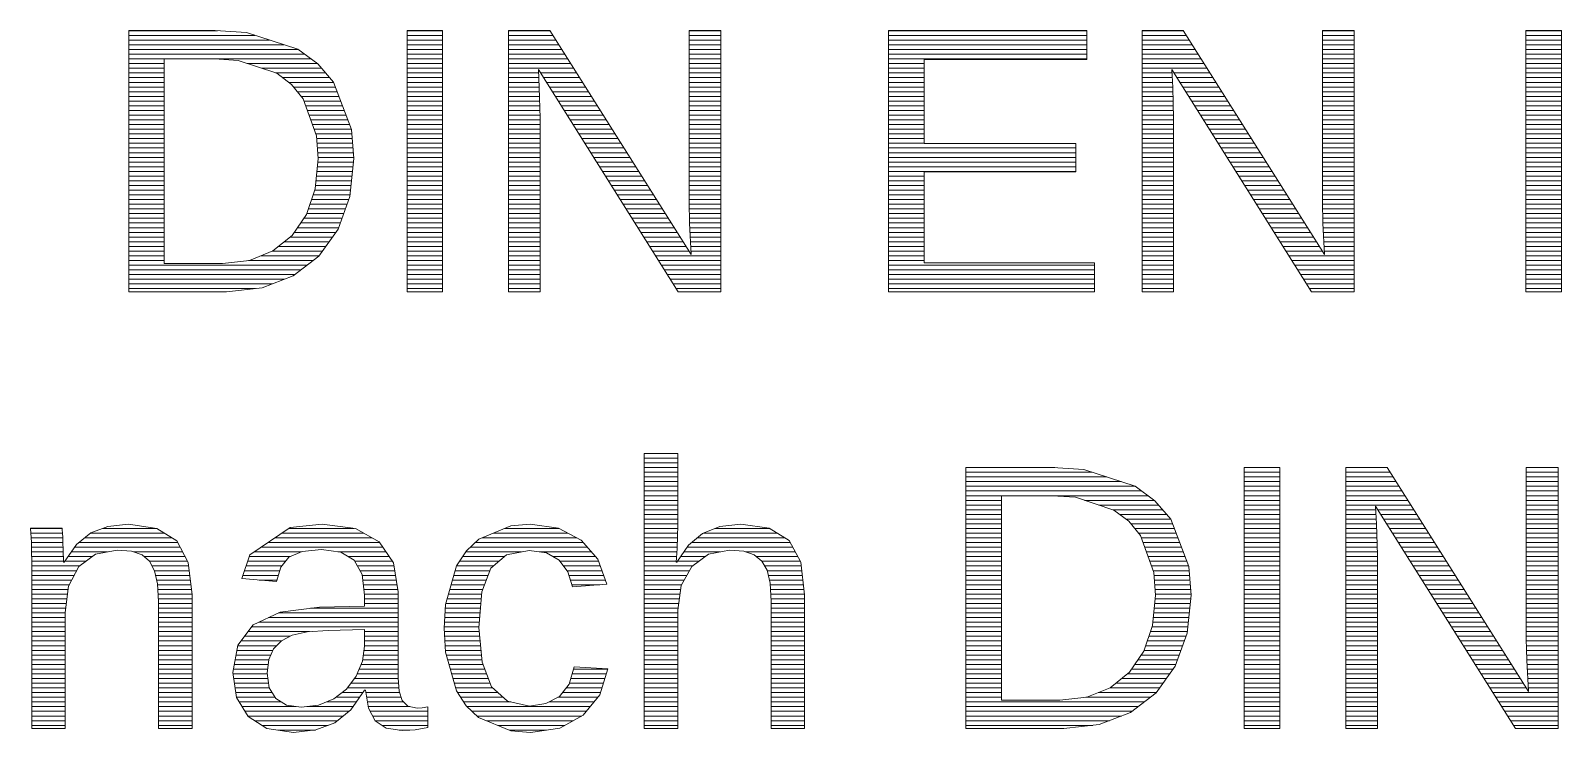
# Model space of a CAD drawing. Header units: millimetres. Extents: x 20 to 410, y 10 to 287.
# Drawn here: x 148.87 to 168.45, y 24.61 to 33.59 of the extents above; entities that cross this region are included whole.
import ezdxf

# ---------------------------------------------------------------- set-up
doc = ezdxf.new("R2010")
doc.units = ezdxf.units.MM
doc.layers.add('TEXT', color=7, linetype='Continuous', lineweight=13)

msp = doc.modelspace()

# ---------------------------------------------------------------- linework, layer by layer
at = {"layer": 'TEXT', "lineweight": 13}
for p, q in [((150.12, 33.592), (151.258, 33.592)), ((150.12, 33.532), (151.736, 33.532)), ((153.681, 33.592), (154.134, 33.592)), ((153.681, 33.532), (154.134, 33.532)), ((154.981, 33.592), (155.51, 33.592)), ((154.981, 33.532), (155.548, 33.532)), ((157.289, 33.592), (157.697, 33.592)), ((157.289, 33.532), (157.697, 33.532)), ((159.842, 33.592), (162.38, 33.592)), ((159.842, 33.532), (162.38, 33.532)), ((163.085, 33.592), (163.613, 33.592)), ((163.085, 33.532), (163.651, 33.532)), ((165.392, 33.592), (165.8, 33.592)), ((165.392, 33.532), (165.8, 33.532)), ((167.996, 33.592), (168.45, 33.592)), ((167.996, 33.532), (168.45, 33.532)), ((150.12, 33.472), (151.921, 33.472)), ((150.12, 33.412), (152.105, 33.412)), ((150.12, 33.352), (152.286, 33.352)), ((153.681, 33.472), (154.134, 33.472)), ((153.681, 33.412), (154.134, 33.412)), ((153.681, 33.352), (154.134, 33.352)), ((154.981, 33.472), (155.585, 33.472)), ((154.981, 33.412), (155.623, 33.412)), ((154.981, 33.352), (155.661, 33.352)), ((157.289, 33.472), (157.697, 33.472)), ((157.289, 33.412), (157.697, 33.412)), ((157.289, 33.352), (157.697, 33.352)), ((159.842, 33.472), (162.38, 33.472)), ((159.842, 33.412), (162.38, 33.412)), ((159.842, 33.352), (162.38, 33.352)), ((163.085, 33.472), (163.689, 33.472)), ((163.085, 33.412), (163.727, 33.412)), ((163.085, 33.352), (163.765, 33.352)), ((165.392, 33.472), (165.8, 33.472)), ((165.392, 33.412), (165.8, 33.412)), ((165.392, 33.352), (165.8, 33.352)), ((167.996, 33.472), (168.45, 33.472)), ((167.996, 33.412), (168.45, 33.412)), ((167.996, 33.352), (168.45, 33.352)), ((150.12, 33.292), (152.368, 33.292)), ((150.12, 33.232), (152.45, 33.232)), ((150.12, 33.172), (150.574, 33.172)), ((150.12, 33.112), (150.574, 33.112)), ((151.637, 33.172), (152.532, 33.172)), ((151.818, 33.112), (152.586, 33.112)), ((153.681, 33.292), (154.134, 33.292)), ((153.681, 33.232), (154.134, 33.232)), ((153.681, 33.172), (154.134, 33.172)), ((153.681, 33.112), (154.134, 33.112)), ((154.981, 33.292), (155.699, 33.292)), ((154.981, 33.232), (155.737, 33.232)), ((154.981, 33.172), (155.775, 33.172)), ((154.981, 33.112), (155.812, 33.112)), ((157.289, 33.292), (157.697, 33.292)), ((157.289, 33.232), (157.697, 33.232)), ((157.289, 33.172), (157.697, 33.172)), ((157.289, 33.112), (157.697, 33.112)), ((159.842, 33.292), (162.38, 33.292)), ((159.842, 33.232), (162.38, 33.232)), ((159.842, 33.172), (160.296, 33.172)), ((159.842, 33.112), (160.296, 33.112)), ((163.085, 33.292), (163.803, 33.292)), ((163.085, 33.232), (163.84, 33.232)), ((163.085, 33.172), (163.878, 33.172)), ((163.085, 33.112), (163.916, 33.112)), ((165.392, 33.292), (165.8, 33.292)), ((165.392, 33.232), (165.8, 33.232)), ((165.392, 33.172), (165.8, 33.172)), ((165.392, 33.112), (165.8, 33.112)), ((167.996, 33.292), (168.45, 33.292)), ((167.996, 33.232), (168.45, 33.232)), ((167.996, 33.172), (168.45, 33.172)), ((167.996, 33.112), (168.45, 33.112)), ((150.12, 33.052), (150.574, 33.052)), ((150.12, 32.992), (150.574, 32.992)), ((150.12, 32.932), (150.574, 32.932)), ((152, 33.052), (152.637, 33.052)), ((152.087, 32.992), (152.689, 32.992)), ((152.166, 32.932), (152.74, 32.932)), ((153.681, 33.052), (154.134, 33.052)), ((153.681, 32.992), (154.134, 32.992)), ((153.681, 32.932), (154.134, 32.932)), ((154.981, 33.052), (155.363, 33.052)), ((154.981, 32.992), (155.367, 32.992)), ((154.981, 32.932), (155.37, 32.932)), ((155.39, 33.052), (155.85, 33.052)), ((155.428, 32.992), (155.888, 32.992)), ((155.465, 32.932), (155.926, 32.932)), ((157.289, 33.052), (157.697, 33.052)), ((157.289, 32.992), (157.697, 32.992)), ((157.289, 32.932), (157.697, 32.932)), ((159.842, 33.052), (160.296, 33.052)), ((159.842, 32.992), (160.296, 32.992)), ((159.842, 32.932), (160.296, 32.932)), ((163.085, 33.052), (163.467, 33.052)), ((163.085, 32.992), (163.47, 32.992)), ((163.085, 32.932), (163.473, 32.932)), ((163.494, 33.052), (163.954, 33.052)), ((163.531, 32.992), (163.992, 32.992)), ((163.569, 32.932), (164.03, 32.932)), ((165.392, 33.052), (165.8, 33.052)), ((165.392, 32.992), (165.8, 32.992)), ((165.392, 32.932), (165.8, 32.932)), ((167.996, 33.052), (168.45, 33.052)), ((167.996, 32.992), (168.45, 32.992)), ((167.996, 32.932), (168.45, 32.932)), ((150.12, 32.872), (150.574, 32.872)), ((150.12, 32.812), (150.574, 32.812)), ((150.12, 32.752), (150.574, 32.752)), ((152.23, 32.872), (152.763, 32.872)), ((152.279, 32.812), (152.786, 32.812)), ((152.328, 32.752), (152.809, 32.752)), ((153.681, 32.872), (154.134, 32.872)), ((153.681, 32.812), (154.134, 32.812)), ((153.681, 32.752), (154.134, 32.752)), ((154.981, 32.872), (155.373, 32.872)), ((154.981, 32.812), (155.375, 32.812)), ((154.981, 32.752), (155.376, 32.752)), ((155.503, 32.872), (155.964, 32.872)), ((155.541, 32.812), (156.002, 32.812)), ((155.578, 32.752), (156.04, 32.752)), ((157.289, 32.872), (157.697, 32.872)), ((157.289, 32.812), (157.697, 32.812)), ((157.289, 32.752), (157.697, 32.752)), ((159.842, 32.872), (160.296, 32.872)), ((159.842, 32.812), (160.296, 32.812)), ((159.842, 32.752), (160.296, 32.752)), ((163.085, 32.872), (163.477, 32.872)), ((163.085, 32.812), (163.478, 32.812)), ((163.085, 32.752), (163.48, 32.752)), ((163.607, 32.872), (164.067, 32.872)), ((163.644, 32.812), (164.105, 32.812)), ((163.682, 32.752), (164.143, 32.752)), ((165.392, 32.872), (165.8, 32.872)), ((165.392, 32.812), (165.8, 32.812)), ((165.392, 32.752), (165.8, 32.752)), ((167.996, 32.872), (168.45, 32.872)), ((167.996, 32.812), (168.45, 32.812)), ((167.996, 32.752), (168.45, 32.752)), ((150.12, 32.692), (150.574, 32.692)), ((150.12, 32.632), (150.574, 32.632)), ((150.12, 32.572), (150.574, 32.572)), ((150.12, 32.512), (150.574, 32.512)), ((152.363, 32.692), (152.831, 32.692)), ((152.385, 32.632), (152.854, 32.632)), ((152.406, 32.572), (152.877, 32.572)), ((152.428, 32.512), (152.9, 32.512)), ((153.681, 32.692), (154.134, 32.692)), ((153.681, 32.632), (154.134, 32.632)), ((153.681, 32.572), (154.134, 32.572)), ((153.681, 32.512), (154.134, 32.512)), ((154.981, 32.692), (155.378, 32.692)), ((154.981, 32.632), (155.38, 32.632)), ((154.981, 32.572), (155.382, 32.572)), ((154.981, 32.512), (155.383, 32.512)), ((155.616, 32.692), (156.077, 32.692)), ((155.654, 32.632), (156.115, 32.632)), ((155.692, 32.572), (156.153, 32.572)), ((155.729, 32.512), (156.191, 32.512)), ((157.289, 32.692), (157.697, 32.692)), ((157.289, 32.632), (157.697, 32.632)), ((157.289, 32.572), (157.697, 32.572)), ((157.289, 32.512), (157.697, 32.512)), ((159.842, 32.692), (160.296, 32.692)), ((159.842, 32.632), (160.296, 32.632)), ((159.842, 32.572), (160.296, 32.572)), ((159.842, 32.512), (160.296, 32.512)), ((163.085, 32.692), (163.482, 32.692)), ((163.085, 32.632), (163.484, 32.632)), ((163.085, 32.572), (163.485, 32.572)), ((163.085, 32.512), (163.487, 32.512)), ((163.72, 32.692), (164.181, 32.692)), ((163.757, 32.632), (164.219, 32.632)), ((163.795, 32.572), (164.257, 32.572)), ((163.833, 32.512), (164.295, 32.512)), ((165.392, 32.692), (165.8, 32.692)), ((165.392, 32.632), (165.8, 32.632)), ((165.392, 32.572), (165.8, 32.572)), ((165.392, 32.512), (165.8, 32.512)), ((167.996, 32.692), (168.45, 32.692)), ((167.996, 32.632), (168.45, 32.632)), ((167.996, 32.572), (168.45, 32.572)), ((167.996, 32.512), (168.45, 32.512)), ((150.12, 32.452), (150.574, 32.452)), ((150.12, 32.392), (150.574, 32.392)), ((150.12, 32.332), (150.574, 32.332)), ((152.45, 32.452), (152.923, 32.452)), ((152.471, 32.392), (152.946, 32.392)), ((152.493, 32.332), (152.969, 32.332)), ((153.681, 32.452), (154.134, 32.452)), ((153.681, 32.392), (154.134, 32.392)), ((153.681, 32.332), (154.134, 32.332)), ((154.981, 32.452), (155.385, 32.452)), ((154.981, 32.392), (155.385, 32.392)), ((154.981, 32.332), (155.385, 32.332)), ((155.767, 32.452), (156.229, 32.452)), ((155.805, 32.392), (156.267, 32.392)), ((155.842, 32.332), (156.304, 32.332)), ((157.289, 32.452), (157.697, 32.452)), ((157.289, 32.392), (157.697, 32.392)), ((157.289, 32.332), (157.697, 32.332)), ((159.842, 32.452), (160.296, 32.452)), ((159.842, 32.392), (160.296, 32.392)), ((159.842, 32.332), (160.296, 32.332)), ((163.085, 32.452), (163.488, 32.452)), ((163.085, 32.392), (163.488, 32.392)), ((163.085, 32.332), (163.488, 32.332)), ((163.871, 32.452), (164.332, 32.452)), ((163.908, 32.392), (164.37, 32.392)), ((163.946, 32.332), (164.408, 32.332)), ((165.392, 32.452), (165.8, 32.452)), ((165.392, 32.392), (165.8, 32.392)), ((165.392, 32.332), (165.8, 32.332)), ((167.996, 32.452), (168.45, 32.452)), ((167.996, 32.392), (168.45, 32.392)), ((167.996, 32.332), (168.45, 32.332)), ((150.12, 32.272), (150.574, 32.272)), ((150.12, 32.212), (150.574, 32.212)), ((150.12, 32.152), (150.574, 32.152)), ((152.514, 32.272), (152.975, 32.272)), ((152.525, 32.212), (152.98, 32.212)), ((152.53, 32.152), (152.984, 32.152)), ((153.681, 32.272), (154.134, 32.272)), ((153.681, 32.212), (154.134, 32.212)), ((153.681, 32.152), (154.134, 32.152)), ((154.981, 32.272), (155.385, 32.272)), ((154.981, 32.212), (155.385, 32.212)), ((154.981, 32.152), (155.385, 32.152)), ((155.88, 32.272), (156.342, 32.272)), ((155.918, 32.212), (156.38, 32.212)), ((155.955, 32.152), (156.418, 32.152)), ((157.289, 32.272), (157.697, 32.272)), ((157.289, 32.212), (157.697, 32.212)), ((157.289, 32.152), (157.697, 32.152)), ((159.842, 32.272), (160.296, 32.272)), ((159.842, 32.212), (160.296, 32.212)), ((159.842, 32.152), (160.296, 32.152)), ((163.085, 32.272), (163.488, 32.272)), ((163.085, 32.212), (163.488, 32.212)), ((163.085, 32.152), (163.488, 32.152)), ((163.984, 32.272), (164.446, 32.272)), ((164.021, 32.212), (164.484, 32.212)), ((164.059, 32.152), (164.522, 32.152)), ((165.392, 32.272), (165.8, 32.272)), ((165.392, 32.212), (165.8, 32.212)), ((165.392, 32.152), (165.8, 32.152)), ((167.996, 32.272), (168.45, 32.272)), ((167.996, 32.212), (168.45, 32.212)), ((167.996, 32.152), (168.45, 32.152)), ((150.12, 32.092), (150.574, 32.092)), ((150.12, 32.032), (150.574, 32.032)), ((150.12, 31.972), (150.574, 31.972)), ((152.534, 32.092), (152.989, 32.092)), ((152.538, 32.032), (152.994, 32.032)), ((152.543, 31.972), (152.998, 31.972)), ((153.681, 32.092), (154.134, 32.092)), ((153.681, 32.032), (154.134, 32.032)), ((153.681, 31.972), (154.134, 31.972)), ((154.981, 32.092), (155.385, 32.092)), ((154.981, 32.032), (155.385, 32.032)), ((154.981, 31.972), (155.385, 31.972)), ((155.993, 32.092), (156.456, 32.092)), ((156.031, 32.032), (156.494, 32.032)), ((156.069, 31.972), (156.531, 31.972)), ((157.289, 32.092), (157.697, 32.092)), ((157.289, 32.032), (157.697, 32.032)), ((157.289, 31.972), (157.697, 31.972)), ((159.842, 32.092), (162.237, 32.092)), ((159.842, 32.032), (162.237, 32.032)), ((159.842, 31.972), (162.237, 31.972)), ((163.085, 32.092), (163.488, 32.092)), ((163.085, 32.032), (163.488, 32.032)), ((163.085, 31.972), (163.488, 31.972)), ((164.097, 32.092), (164.559, 32.092)), ((164.134, 32.032), (164.597, 32.032)), ((164.172, 31.972), (164.635, 31.972)), ((165.392, 32.092), (165.8, 32.092)), ((165.392, 32.032), (165.8, 32.032)), ((165.392, 31.972), (165.8, 31.972)), ((167.996, 32.092), (168.45, 32.092)), ((167.996, 32.032), (168.45, 32.032)), ((167.996, 31.972), (168.45, 31.972)), ((150.12, 31.912), (150.574, 31.912)), ((150.12, 31.852), (150.574, 31.852)), ((150.12, 31.792), (150.574, 31.792)), ((150.12, 31.732), (150.574, 31.732)), ((152.522, 31.732), (152.976, 31.732)), ((152.528, 31.792), (152.982, 31.792)), ((152.534, 31.852), (152.989, 31.852)), ((152.54, 31.912), (152.995, 31.912)), ((153.681, 31.912), (154.134, 31.912)), ((153.681, 31.852), (154.134, 31.852)), ((153.681, 31.792), (154.134, 31.792)), ((153.681, 31.732), (154.134, 31.732)), ((154.981, 31.912), (155.385, 31.912)), ((154.981, 31.852), (155.385, 31.852)), ((154.981, 31.792), (155.385, 31.792)), ((154.981, 31.732), (155.385, 31.732)), ((156.106, 31.912), (156.569, 31.912)), ((156.144, 31.852), (156.607, 31.852)), ((156.182, 31.792), (156.645, 31.792)), ((156.219, 31.732), (156.683, 31.732)), ((157.289, 31.912), (157.697, 31.912)), ((157.289, 31.852), (157.697, 31.852)), ((157.289, 31.792), (157.697, 31.792)), ((157.289, 31.732), (157.697, 31.732)), ((159.842, 31.912), (162.237, 31.912)), ((159.842, 31.852), (162.237, 31.852)), ((159.842, 31.792), (162.237, 31.792)), ((159.842, 31.732), (160.296, 31.732)), ((163.085, 31.912), (163.488, 31.912)), ((163.085, 31.852), (163.488, 31.852)), ((163.085, 31.792), (163.488, 31.792)), ((163.085, 31.732), (163.488, 31.732)), ((164.21, 31.912), (164.673, 31.912)), ((164.248, 31.852), (164.711, 31.852)), ((164.285, 31.792), (164.749, 31.792)), ((164.323, 31.732), (164.786, 31.732)), ((165.392, 31.912), (165.8, 31.912)), ((165.392, 31.852), (165.8, 31.852)), ((165.392, 31.792), (165.8, 31.792)), ((165.392, 31.732), (165.8, 31.732)), ((167.996, 31.912), (168.45, 31.912)), ((167.996, 31.852), (168.45, 31.852)), ((167.996, 31.792), (168.45, 31.792)), ((167.996, 31.732), (168.45, 31.732)), ((150.12, 31.672), (150.574, 31.672)), ((150.12, 31.612), (150.574, 31.612)), ((150.12, 31.552), (150.574, 31.552)), ((152.5, 31.552), (152.957, 31.552)), ((152.51, 31.612), (152.964, 31.612)), ((152.516, 31.672), (152.97, 31.672)), ((153.681, 31.672), (154.134, 31.672)), ((153.681, 31.612), (154.134, 31.612)), ((153.681, 31.552), (154.134, 31.552)), ((154.981, 31.672), (155.385, 31.672)), ((154.981, 31.612), (155.385, 31.612)), ((154.981, 31.552), (155.385, 31.552)), ((156.257, 31.672), (156.721, 31.672)), ((156.295, 31.612), (156.759, 31.612)), ((156.332, 31.552), (156.796, 31.552)), ((157.289, 31.672), (157.697, 31.672)), ((157.289, 31.612), (157.697, 31.612)), ((157.289, 31.552), (157.697, 31.552)), ((159.842, 31.672), (160.296, 31.672)), ((159.842, 31.612), (160.296, 31.612)), ((159.842, 31.552), (160.296, 31.552)), ((163.085, 31.672), (163.488, 31.672)), ((163.085, 31.612), (163.488, 31.612)), ((163.085, 31.552), (163.488, 31.552)), ((164.361, 31.672), (164.824, 31.672)), ((164.398, 31.612), (164.862, 31.612)), ((164.436, 31.552), (164.9, 31.552)), ((165.392, 31.672), (165.8, 31.672)), ((165.392, 31.612), (165.8, 31.612)), ((165.392, 31.552), (165.8, 31.552)), ((167.996, 31.672), (168.45, 31.672)), ((167.996, 31.612), (168.45, 31.612)), ((167.996, 31.552), (168.45, 31.552)), ((150.12, 31.492), (150.574, 31.492)), ((150.12, 31.432), (150.574, 31.432)), ((150.12, 31.372), (150.574, 31.372)), ((152.439, 31.372), (152.913, 31.372)), ((152.459, 31.432), (152.935, 31.432)), ((152.48, 31.492), (152.951, 31.492)), ((153.681, 31.492), (154.134, 31.492)), ((153.681, 31.432), (154.134, 31.432)), ((153.681, 31.372), (154.134, 31.372)), ((154.981, 31.492), (155.385, 31.492)), ((154.981, 31.432), (155.385, 31.432)), ((154.981, 31.372), (155.385, 31.372)), ((156.37, 31.492), (156.834, 31.492)), ((156.408, 31.432), (156.872, 31.432)), ((156.445, 31.372), (156.91, 31.372)), ((157.289, 31.492), (157.697, 31.492)), ((157.289, 31.432), (157.697, 31.432)), ((157.289, 31.372), (157.697, 31.372)), ((159.842, 31.492), (160.296, 31.492)), ((159.842, 31.432), (160.296, 31.432)), ((159.842, 31.372), (160.296, 31.372)), ((163.085, 31.492), (163.488, 31.492)), ((163.085, 31.432), (163.488, 31.432)), ((163.085, 31.372), (163.488, 31.372)), ((164.474, 31.492), (164.938, 31.492)), ((164.511, 31.432), (164.976, 31.432)), ((164.549, 31.372), (165.014, 31.372)), ((165.392, 31.492), (165.8, 31.492)), ((165.392, 31.432), (165.8, 31.432)), ((165.393, 31.372), (165.8, 31.372)), ((167.996, 31.492), (168.45, 31.492)), ((167.996, 31.432), (168.45, 31.432)), ((167.996, 31.372), (168.45, 31.372)), ((150.12, 31.312), (150.574, 31.312)), ((150.12, 31.252), (150.574, 31.252)), ((150.12, 31.192), (150.574, 31.192)), ((152.362, 31.192), (152.848, 31.192)), ((152.398, 31.252), (152.87, 31.252)), ((152.419, 31.312), (152.892, 31.312)), ((153.681, 31.312), (154.134, 31.312)), ((153.681, 31.252), (154.134, 31.252)), ((153.681, 31.192), (154.134, 31.192)), ((154.981, 31.312), (155.385, 31.312)), ((154.981, 31.252), (155.385, 31.252)), ((154.981, 31.192), (155.385, 31.192)), ((156.483, 31.312), (156.948, 31.312)), ((156.521, 31.252), (156.986, 31.252)), ((156.559, 31.192), (157.023, 31.192)), ((157.291, 31.312), (157.697, 31.312)), ((157.293, 31.252), (157.697, 31.252)), ((157.294, 31.192), (157.697, 31.192)), ((159.842, 31.312), (160.296, 31.312)), ((159.842, 31.252), (160.296, 31.252)), ((159.842, 31.192), (160.296, 31.192)), ((163.085, 31.312), (163.488, 31.312)), ((163.085, 31.252), (163.488, 31.252)), ((163.085, 31.192), (163.488, 31.192)), ((164.587, 31.312), (165.051, 31.312)), ((164.625, 31.252), (165.089, 31.252)), ((164.662, 31.192), (165.127, 31.192)), ((165.395, 31.312), (165.8, 31.312)), ((165.396, 31.252), (165.8, 31.252)), ((165.398, 31.192), (165.8, 31.192)), ((167.996, 31.312), (168.45, 31.312)), ((167.996, 31.252), (168.45, 31.252)), ((167.996, 31.192), (168.45, 31.192)), ((150.12, 31.132), (150.574, 31.132)), ((150.12, 31.072), (150.574, 31.072)), ((150.12, 31.012), (150.574, 31.012)), ((150.12, 30.952), (150.574, 30.952)), ((152.188, 30.952), (152.727, 30.952)), ((152.24, 31.012), (152.77, 31.012)), ((152.281, 31.072), (152.805, 31.072)), ((152.321, 31.132), (152.827, 31.132)), ((153.681, 31.132), (154.134, 31.132)), ((153.681, 31.072), (154.134, 31.072)), ((153.681, 31.012), (154.134, 31.012)), ((153.681, 30.952), (154.134, 30.952)), ((154.981, 31.132), (155.385, 31.132)), ((154.981, 31.072), (155.385, 31.072)), ((154.981, 31.012), (155.385, 31.012)), ((154.981, 30.952), (155.385, 30.952)), ((156.596, 31.132), (157.061, 31.132)), ((156.634, 31.072), (157.099, 31.072)), ((156.672, 31.012), (157.137, 31.012)), ((156.709, 30.952), (157.175, 30.952)), ((157.296, 31.132), (157.697, 31.132)), ((157.299, 31.072), (157.697, 31.072)), ((157.302, 31.012), (157.697, 31.012)), ((157.305, 30.952), (157.697, 30.952)), ((159.842, 31.132), (160.296, 31.132)), ((159.842, 31.072), (160.296, 31.072)), ((159.842, 31.012), (160.296, 31.012)), ((159.842, 30.952), (160.296, 30.952)), ((163.085, 31.132), (163.488, 31.132)), ((163.085, 31.072), (163.488, 31.072)), ((163.085, 31.012), (163.488, 31.012)), ((163.085, 30.952), (163.488, 30.952)), ((164.7, 31.132), (165.165, 31.132)), ((164.738, 31.072), (165.203, 31.072)), ((164.775, 31.012), (165.241, 31.012)), ((164.813, 30.952), (165.278, 30.952)), ((165.399, 31.132), (165.8, 31.132)), ((165.402, 31.072), (165.8, 31.072)), ((165.405, 31.012), (165.8, 31.012)), ((165.409, 30.952), (165.8, 30.952)), ((167.996, 31.132), (168.45, 31.132)), ((167.996, 31.072), (168.45, 31.072)), ((167.996, 31.012), (168.45, 31.012)), ((167.996, 30.952), (168.45, 30.952)), ((150.12, 30.892), (150.574, 30.892)), ((150.12, 30.832), (150.574, 30.832)), ((150.12, 30.772), (150.574, 30.772)), ((151.961, 30.772), (152.599, 30.772)), ((152.038, 30.832), (152.641, 30.832)), ((152.113, 30.892), (152.684, 30.892)), ((153.681, 30.892), (154.134, 30.892)), ((153.681, 30.832), (154.134, 30.832)), ((153.681, 30.772), (154.134, 30.772)), ((154.981, 30.892), (155.385, 30.892)), ((154.981, 30.832), (155.385, 30.832)), ((154.981, 30.772), (155.385, 30.772)), ((156.747, 30.892), (157.213, 30.892)), ((156.785, 30.832), (157.251, 30.832)), ((156.822, 30.772), (157.288, 30.772)), ((157.308, 30.892), (157.697, 30.892)), ((157.311, 30.832), (157.697, 30.832)), ((157.314, 30.772), (157.697, 30.772)), ((159.842, 30.892), (160.296, 30.892)), ((159.842, 30.832), (160.296, 30.832)), ((159.842, 30.772), (160.296, 30.772)), ((163.085, 30.892), (163.488, 30.892)), ((163.085, 30.832), (163.488, 30.832)), ((163.085, 30.772), (163.488, 30.772)), ((164.851, 30.892), (165.316, 30.892)), ((164.888, 30.832), (165.354, 30.832)), ((164.926, 30.772), (165.392, 30.772)), ((165.412, 30.892), (165.8, 30.892)), ((165.415, 30.832), (165.8, 30.832)), ((165.418, 30.772), (165.8, 30.772)), ((167.996, 30.892), (168.45, 30.892)), ((167.996, 30.832), (168.45, 30.832)), ((167.996, 30.772), (168.45, 30.772)), ((150.12, 30.712), (150.574, 30.712)), ((150.12, 30.652), (150.574, 30.652)), ((150.12, 30.592), (152.402, 30.592)), ((151.655, 30.652), (152.48, 30.652)), ((151.811, 30.712), (152.556, 30.712)), ((153.681, 30.712), (154.134, 30.712)), ((153.681, 30.652), (154.134, 30.652)), ((153.681, 30.592), (154.134, 30.592)), ((154.981, 30.712), (155.385, 30.712)), ((154.981, 30.652), (155.385, 30.652)), ((154.981, 30.592), (155.385, 30.592)), ((156.86, 30.712), (157.697, 30.712)), ((156.898, 30.652), (157.697, 30.652)), ((156.936, 30.592), (157.697, 30.592)), ((159.842, 30.712), (160.296, 30.712)), ((159.842, 30.652), (160.296, 30.652)), ((159.842, 30.592), (162.477, 30.592)), ((163.085, 30.712), (163.488, 30.712)), ((163.085, 30.652), (163.488, 30.652)), ((163.085, 30.592), (163.488, 30.592)), ((164.964, 30.712), (165.8, 30.712)), ((165.001, 30.652), (165.8, 30.652)), ((165.039, 30.592), (165.8, 30.592)), ((167.996, 30.712), (168.45, 30.712)), ((167.996, 30.652), (168.45, 30.652)), ((167.996, 30.592), (168.45, 30.592)), ((150.12, 30.532), (152.323, 30.532)), ((150.12, 30.472), (152.245, 30.472)), ((150.12, 30.412), (152.111, 30.412)), ((153.681, 30.532), (154.134, 30.532)), ((153.681, 30.472), (154.134, 30.472)), ((153.681, 30.412), (154.134, 30.412)), ((154.981, 30.532), (155.385, 30.532)), ((154.981, 30.472), (155.385, 30.472)), ((154.981, 30.412), (155.385, 30.412)), ((156.973, 30.532), (157.697, 30.532)), ((157.011, 30.472), (157.697, 30.472)), ((157.049, 30.412), (157.697, 30.412)), ((159.842, 30.532), (162.477, 30.532)), ((159.842, 30.472), (162.477, 30.472)), ((159.842, 30.412), (162.477, 30.412)), ((163.085, 30.532), (163.488, 30.532)), ((163.085, 30.472), (163.488, 30.472)), ((163.085, 30.412), (163.488, 30.412)), ((165.077, 30.532), (165.8, 30.532)), ((165.115, 30.472), (165.8, 30.472)), ((165.152, 30.412), (165.8, 30.412)), ((167.996, 30.532), (168.45, 30.532)), ((167.996, 30.472), (168.45, 30.472)), ((167.996, 30.412), (168.45, 30.412)), ((150.12, 30.352), (151.956, 30.352)), ((150.12, 30.292), (151.743, 30.292)), ((153.681, 30.352), (154.134, 30.352)), ((153.681, 30.292), (154.134, 30.292)), ((154.981, 30.352), (155.385, 30.352)), ((154.981, 30.292), (155.385, 30.292)), ((157.086, 30.352), (157.697, 30.352)), ((157.124, 30.292), (157.697, 30.292)), ((159.842, 30.352), (162.477, 30.352)), ((159.842, 30.292), (162.477, 30.292)), ((163.085, 30.352), (163.488, 30.352)), ((163.085, 30.292), (163.488, 30.292)), ((165.19, 30.352), (165.8, 30.352)), ((165.228, 30.292), (165.8, 30.292)), ((167.996, 30.352), (168.45, 30.352)), ((167.996, 30.292), (168.45, 30.292)), ((156.717, 28.182), (157.144, 28.182)), ((156.717, 28.122), (157.144, 28.122)), ((156.717, 28.062), (157.144, 28.062)), ((156.717, 28.002), (157.144, 28.002)), ((156.717, 27.942), (157.144, 27.942)), ((156.717, 27.882), (157.144, 27.882)), ((156.717, 27.822), (157.144, 27.822)), ((160.832, 28.002), (161.97, 28.002)), ((160.832, 27.942), (162.448, 27.942)), ((160.832, 27.882), (162.633, 27.882)), ((160.832, 27.822), (162.817, 27.822)), ((164.393, 28.002), (164.846, 28.002)), ((164.393, 27.942), (164.846, 27.942)), ((164.393, 27.882), (164.846, 27.882)), ((164.393, 27.822), (164.846, 27.822)), ((165.693, 28.002), (166.222, 28.002)), ((165.693, 27.942), (166.259, 27.942)), ((165.693, 27.882), (166.297, 27.882)), ((165.693, 27.822), (166.335, 27.822)), ((168.001, 28.002), (168.409, 28.002)), ((168.001, 27.942), (168.409, 27.942)), ((168.001, 27.882), (168.409, 27.882)), ((168.001, 27.822), (168.409, 27.822)), ((156.717, 27.762), (157.144, 27.762)), ((156.717, 27.702), (157.144, 27.702)), ((156.717, 27.642), (157.144, 27.642)), ((160.832, 27.762), (162.998, 27.762)), ((160.832, 27.702), (163.08, 27.702)), ((160.832, 27.642), (163.162, 27.642)), ((164.393, 27.762), (164.846, 27.762)), ((164.393, 27.702), (164.846, 27.702)), ((164.393, 27.642), (164.846, 27.642)), ((165.693, 27.762), (166.373, 27.762)), ((165.693, 27.702), (166.411, 27.702)), ((165.693, 27.642), (166.449, 27.642)), ((168.001, 27.762), (168.409, 27.762)), ((168.001, 27.702), (168.409, 27.702)), ((168.001, 27.642), (168.409, 27.642)), ((156.717, 27.582), (157.144, 27.582)), ((156.717, 27.522), (157.144, 27.522)), ((156.717, 27.462), (157.144, 27.462)), ((160.832, 27.582), (161.285, 27.582)), ((160.832, 27.522), (161.285, 27.522)), ((160.832, 27.462), (161.285, 27.462)), ((162.349, 27.582), (163.244, 27.582)), ((162.53, 27.522), (163.298, 27.522)), ((162.711, 27.462), (163.349, 27.462)), ((164.393, 27.582), (164.846, 27.582)), ((164.393, 27.522), (164.846, 27.522)), ((164.393, 27.462), (164.846, 27.462)), ((165.693, 27.582), (166.487, 27.582)), ((165.693, 27.522), (166.524, 27.522)), ((165.693, 27.462), (166.075, 27.462)), ((166.102, 27.462), (166.562, 27.462)), ((168.001, 27.582), (168.409, 27.582)), ((168.001, 27.522), (168.409, 27.522)), ((168.001, 27.462), (168.409, 27.462)), ((148.866, 27.222), (149.269, 27.222)), ((149.785, 27.222), (150.484, 27.222)), ((152.171, 27.222), (153.006, 27.222)), ((154.929, 27.222), (155.623, 27.222)), ((156.717, 27.402), (157.144, 27.402)), ((156.717, 27.342), (157.144, 27.342)), ((156.717, 27.282), (157.144, 27.282)), ((156.717, 27.222), (157.143, 27.222)), ((157.622, 27.222), (158.319, 27.222)), ((160.832, 27.402), (161.285, 27.402)), ((160.832, 27.342), (161.285, 27.342)), ((160.832, 27.282), (161.285, 27.282)), ((160.832, 27.222), (161.285, 27.222)), ((162.799, 27.402), (163.401, 27.402)), ((162.878, 27.342), (163.452, 27.342)), ((162.941, 27.282), (163.475, 27.282)), ((162.991, 27.222), (163.498, 27.222)), ((164.393, 27.402), (164.846, 27.402)), ((164.393, 27.342), (164.846, 27.342)), ((164.393, 27.282), (164.846, 27.282)), ((164.393, 27.222), (164.846, 27.222)), ((165.693, 27.402), (166.079, 27.402)), ((165.693, 27.342), (166.082, 27.342)), ((165.693, 27.282), (166.085, 27.282)), ((165.693, 27.222), (166.087, 27.222)), ((166.14, 27.402), (166.6, 27.402)), ((166.177, 27.342), (166.638, 27.342)), ((166.215, 27.282), (166.676, 27.282)), ((166.253, 27.222), (166.714, 27.222)), ((168.001, 27.402), (168.409, 27.402)), ((168.001, 27.342), (168.409, 27.342)), ((168.001, 27.282), (168.409, 27.282)), ((168.001, 27.222), (168.409, 27.222)), ((148.869, 27.162), (149.273, 27.162)), ((148.873, 27.102), (149.277, 27.102)), ((148.876, 27.042), (149.279, 27.042)), ((149.486, 27.042), (150.747, 27.042)), ((149.559, 27.102), (150.676, 27.102)), ((149.632, 27.162), (150.58, 27.162)), ((151.904, 27.042), (153.332, 27.042)), ((151.993, 27.102), (153.236, 27.102)), ((152.082, 27.162), (153.126, 27.162)), ((154.554, 27.042), (155.937, 27.042)), ((154.642, 27.102), (155.852, 27.102)), ((154.785, 27.162), (155.737, 27.162)), ((156.717, 27.162), (157.142, 27.162)), ((156.717, 27.102), (157.141, 27.102)), ((156.717, 27.042), (157.138, 27.042)), ((157.325, 27.042), (158.583, 27.042)), ((157.396, 27.102), (158.514, 27.102)), ((157.473, 27.162), (158.416, 27.162)), ((160.832, 27.162), (161.285, 27.162)), ((160.832, 27.102), (161.285, 27.102)), ((160.832, 27.042), (161.285, 27.042)), ((163.04, 27.162), (163.521, 27.162)), ((163.075, 27.102), (163.543, 27.102)), ((163.097, 27.042), (163.566, 27.042)), ((164.393, 27.162), (164.846, 27.162)), ((164.393, 27.102), (164.846, 27.102)), ((164.393, 27.042), (164.846, 27.042)), ((165.693, 27.162), (166.088, 27.162)), ((165.693, 27.102), (166.09, 27.102)), ((165.693, 27.042), (166.092, 27.042)), ((166.29, 27.162), (166.751, 27.162)), ((166.328, 27.102), (166.789, 27.102)), ((166.366, 27.042), (166.827, 27.042)), ((168.001, 27.162), (168.409, 27.162)), ((168.001, 27.102), (168.409, 27.102)), ((168.001, 27.042), (168.409, 27.042)), ((148.877, 26.982), (149.282, 26.982)), ((148.877, 26.922), (149.284, 26.922)), ((148.878, 26.862), (149.286, 26.862)), ((149.346, 26.862), (149.655, 26.862)), ((149.388, 26.922), (149.849, 26.922)), ((149.43, 26.982), (150.779, 26.982)), ((150.18, 26.922), (150.81, 26.922)), ((150.317, 26.862), (150.842, 26.862)), ((151.663, 26.862), (152.191, 26.862)), ((151.726, 26.922), (152.33, 26.922)), ((151.815, 26.982), (153.373, 26.982)), ((152.795, 26.922), (153.413, 26.922)), ((152.926, 26.862), (153.454, 26.862)), ((154.393, 26.862), (154.926, 26.862)), ((154.432, 26.922), (155.147, 26.922)), ((154.49, 26.982), (155.989, 26.982)), ((155.376, 26.922), (156.041, 26.922)), ((155.547, 26.862), (156.093, 26.862)), ((156.717, 26.982), (157.136, 26.982)), ((156.717, 26.922), (157.133, 26.922)), ((156.717, 26.862), (157.129, 26.862)), ((157.183, 26.862), (157.495, 26.862)), ((157.225, 26.922), (157.687, 26.922)), ((157.266, 26.982), (158.615, 26.982)), ((158.012, 26.922), (158.647, 26.922)), ((158.151, 26.862), (158.679, 26.862)), ((160.832, 26.982), (161.285, 26.982)), ((160.832, 26.922), (161.285, 26.922)), ((160.832, 26.862), (161.285, 26.862)), ((163.118, 26.982), (163.589, 26.982)), ((163.14, 26.922), (163.612, 26.922)), ((163.161, 26.862), (163.635, 26.862)), ((164.393, 26.982), (164.846, 26.982)), ((164.393, 26.922), (164.846, 26.922)), ((164.393, 26.862), (164.846, 26.862)), ((165.693, 26.982), (166.094, 26.982)), ((165.693, 26.922), (166.095, 26.922)), ((165.693, 26.862), (166.096, 26.862)), ((166.403, 26.982), (166.865, 26.982)), ((166.441, 26.922), (166.903, 26.922)), ((166.479, 26.862), (166.941, 26.862)), ((168.001, 26.982), (168.409, 26.982)), ((168.001, 26.922), (168.409, 26.922)), ((168.001, 26.862), (168.409, 26.862)), ((148.879, 26.802), (149.287, 26.802)), ((148.879, 26.742), (149.495, 26.742)), ((148.88, 26.682), (149.457, 26.682)), ((149.304, 26.802), (149.575, 26.802)), ((150.386, 26.802), (150.874, 26.802)), ((150.418, 26.742), (150.887, 26.742)), ((150.45, 26.682), (150.894, 26.682)), ((151.601, 26.682), (152.052, 26.682)), ((151.622, 26.742), (152.078, 26.742)), ((151.643, 26.802), (152.127, 26.802)), ((153.012, 26.802), (153.494, 26.802)), ((153.045, 26.742), (153.515, 26.742)), ((153.079, 26.682), (153.525, 26.682)), ((154.298, 26.682), (154.741, 26.682)), ((154.315, 26.742), (154.785, 26.742)), ((154.353, 26.802), (154.855, 26.802)), ((155.639, 26.802), (156.132, 26.802)), ((155.683, 26.742), (156.154, 26.742)), ((155.728, 26.682), (156.175, 26.682)), ((156.717, 26.802), (157.126, 26.802)), ((156.717, 26.742), (157.333, 26.742)), ((156.717, 26.682), (157.295, 26.682)), ((157.141, 26.802), (157.414, 26.802)), ((158.224, 26.802), (158.711, 26.802)), ((158.258, 26.742), (158.724, 26.742)), ((158.289, 26.682), (158.731, 26.682)), ((160.832, 26.802), (161.285, 26.802)), ((160.832, 26.742), (161.285, 26.742)), ((160.832, 26.682), (161.285, 26.682)), ((163.183, 26.802), (163.658, 26.802)), ((163.205, 26.742), (163.681, 26.742)), ((163.226, 26.682), (163.687, 26.682)), ((164.393, 26.802), (164.846, 26.802)), ((164.393, 26.742), (164.846, 26.742)), ((164.393, 26.682), (164.846, 26.682)), ((165.693, 26.802), (166.096, 26.802)), ((165.693, 26.742), (166.096, 26.742)), ((165.693, 26.682), (166.096, 26.682)), ((166.517, 26.802), (166.978, 26.802)), ((166.554, 26.742), (167.016, 26.742)), ((166.592, 26.682), (167.054, 26.682)), ((168.001, 26.802), (168.409, 26.802)), ((168.001, 26.742), (168.409, 26.742)), ((168.001, 26.682), (168.409, 26.682)), ((148.88, 26.622), (149.425, 26.622)), ((148.88, 26.562), (149.393, 26.562)), ((148.88, 26.502), (149.362, 26.502)), ((148.88, 26.442), (149.346, 26.442)), ((150.464, 26.622), (150.901, 26.622)), ((150.477, 26.562), (150.908, 26.562)), ((150.489, 26.502), (150.915, 26.502)), ((150.492, 26.442), (150.922, 26.442)), ((151.58, 26.622), (152.035, 26.622)), ((151.791, 26.562), (152.018, 26.562)), ((153.106, 26.622), (153.534, 26.622)), ((153.114, 26.562), (153.544, 26.562)), ((153.121, 26.502), (153.554, 26.502)), ((153.128, 26.442), (153.564, 26.442)), ((154.228, 26.442), (154.651, 26.442)), ((154.246, 26.502), (154.673, 26.502)), ((154.263, 26.562), (154.696, 26.562)), ((154.28, 26.622), (154.718, 26.622)), ((155.753, 26.622), (156.197, 26.622)), ((155.771, 26.562), (156.218, 26.562)), ((155.79, 26.502), (156.149, 26.502)), ((156.717, 26.622), (157.262, 26.622)), ((156.717, 26.562), (157.228, 26.562)), ((156.717, 26.502), (157.195, 26.502)), ((156.717, 26.442), (157.182, 26.442)), ((158.303, 26.622), (158.738, 26.622)), ((158.317, 26.562), (158.745, 26.562)), ((158.326, 26.502), (158.752, 26.502)), ((158.33, 26.442), (158.759, 26.442)), ((160.832, 26.622), (161.285, 26.622)), ((160.832, 26.562), (161.285, 26.562)), ((160.832, 26.502), (161.285, 26.502)), ((160.832, 26.442), (161.285, 26.442)), ((163.237, 26.622), (163.692, 26.622)), ((163.242, 26.562), (163.696, 26.562)), ((163.246, 26.502), (163.701, 26.502)), ((163.25, 26.442), (163.706, 26.442)), ((164.393, 26.622), (164.846, 26.622)), ((164.393, 26.562), (164.846, 26.562)), ((164.393, 26.502), (164.846, 26.502)), ((164.393, 26.442), (164.846, 26.442)), ((165.693, 26.622), (166.096, 26.622)), ((165.693, 26.562), (166.096, 26.562)), ((165.693, 26.502), (166.096, 26.502)), ((165.693, 26.442), (166.096, 26.442)), ((166.63, 26.622), (167.092, 26.622)), ((166.667, 26.562), (167.13, 26.562)), ((166.705, 26.502), (167.168, 26.502)), ((166.743, 26.442), (167.206, 26.442)), ((168.001, 26.622), (168.409, 26.622)), ((168.001, 26.562), (168.409, 26.562)), ((168.001, 26.502), (168.409, 26.502)), ((168.001, 26.442), (168.409, 26.442)), ((148.88, 26.382), (149.338, 26.382)), ((148.88, 26.322), (149.33, 26.322)), ((148.88, 26.262), (149.322, 26.262)), ((150.495, 26.382), (150.929, 26.382)), ((150.499, 26.322), (150.931, 26.322)), ((150.501, 26.262), (150.931, 26.262)), ((153.136, 26.382), (153.569, 26.382)), ((153.138, 26.322), (153.569, 26.322)), ((153.138, 26.262), (153.569, 26.262)), ((154.176, 26.262), (154.627, 26.262)), ((154.194, 26.322), (154.632, 26.322)), ((154.211, 26.382), (154.637, 26.382)), ((156.717, 26.382), (157.173, 26.382)), ((156.717, 26.322), (157.165, 26.322)), ((156.717, 26.262), (157.156, 26.262)), ((158.333, 26.382), (158.766, 26.382)), ((158.336, 26.322), (158.768, 26.322)), ((158.338, 26.262), (158.768, 26.262)), ((160.832, 26.382), (161.285, 26.382)), ((160.832, 26.322), (161.285, 26.322)), ((160.832, 26.262), (161.285, 26.262)), ((163.246, 26.262), (163.701, 26.262)), ((163.251, 26.322), (163.707, 26.322)), ((163.255, 26.382), (163.71, 26.382)), ((164.393, 26.382), (164.846, 26.382)), ((164.393, 26.322), (164.846, 26.322)), ((164.393, 26.262), (164.846, 26.262)), ((165.693, 26.382), (166.096, 26.382)), ((165.693, 26.322), (166.096, 26.322)), ((165.693, 26.262), (166.096, 26.262)), ((166.78, 26.382), (167.243, 26.382)), ((166.818, 26.322), (167.281, 26.322)), ((166.856, 26.262), (167.319, 26.262)), ((168.001, 26.382), (168.409, 26.382)), ((168.001, 26.322), (168.409, 26.322)), ((168.001, 26.262), (168.409, 26.262)), ((148.88, 26.202), (149.314, 26.202)), ((148.88, 26.142), (149.307, 26.142)), ((148.88, 26.082), (149.307, 26.082)), ((150.501, 26.202), (150.931, 26.202)), ((150.501, 26.142), (150.931, 26.142)), ((150.501, 26.082), (150.931, 26.082)), ((151.909, 26.082), (153.569, 26.082)), ((152.035, 26.142), (153.569, 26.142)), ((152.444, 26.202), (153.569, 26.202)), ((154.164, 26.082), (154.612, 26.082)), ((154.167, 26.142), (154.617, 26.142)), ((154.171, 26.202), (154.622, 26.202)), ((156.717, 26.202), (157.148, 26.202)), ((156.717, 26.142), (157.144, 26.142)), ((156.717, 26.082), (157.144, 26.082)), ((158.338, 26.202), (158.768, 26.202)), ((158.338, 26.142), (158.768, 26.142)), ((158.338, 26.082), (158.768, 26.082)), ((160.832, 26.202), (161.285, 26.202)), ((160.832, 26.142), (161.285, 26.142)), ((160.832, 26.082), (161.285, 26.082)), ((163.228, 26.082), (163.682, 26.082)), ((163.234, 26.142), (163.688, 26.142)), ((163.24, 26.202), (163.694, 26.202)), ((164.393, 26.202), (164.846, 26.202)), ((164.393, 26.142), (164.846, 26.142)), ((164.393, 26.082), (164.846, 26.082)), ((165.693, 26.202), (166.096, 26.202)), ((165.693, 26.142), (166.096, 26.142)), ((165.693, 26.082), (166.096, 26.082)), ((166.894, 26.202), (167.357, 26.202)), ((166.931, 26.142), (167.395, 26.142)), ((166.969, 26.082), (167.433, 26.082)), ((168.001, 26.202), (168.409, 26.202)), ((168.001, 26.142), (168.409, 26.142)), ((168.001, 26.082), (168.409, 26.082)), ((148.88, 26.022), (149.307, 26.022)), ((148.88, 25.962), (149.307, 25.962)), ((148.88, 25.902), (149.307, 25.902)), ((150.501, 26.022), (150.931, 26.022)), ((150.501, 25.962), (150.931, 25.962)), ((150.501, 25.902), (150.931, 25.902)), ((151.649, 25.902), (152.435, 25.902)), ((151.694, 25.962), (153.569, 25.962)), ((151.783, 26.022), (153.569, 26.022)), ((153.138, 25.902), (153.569, 25.902)), ((154.157, 25.962), (154.602, 25.962)), ((154.158, 25.902), (154.606, 25.902)), ((154.16, 26.022), (154.607, 26.022)), ((156.717, 26.022), (157.144, 26.022)), ((156.717, 25.962), (157.144, 25.962)), ((156.717, 25.902), (157.144, 25.902)), ((158.338, 26.022), (158.768, 26.022)), ((158.338, 25.962), (158.768, 25.962)), ((158.338, 25.902), (158.768, 25.902)), ((160.832, 26.022), (161.285, 26.022)), ((160.832, 25.962), (161.285, 25.962)), ((160.832, 25.902), (161.285, 25.902)), ((163.192, 25.902), (163.663, 25.902)), ((163.212, 25.962), (163.669, 25.962)), ((163.222, 26.022), (163.676, 26.022)), ((164.393, 26.022), (164.846, 26.022)), ((164.393, 25.962), (164.846, 25.962)), ((164.393, 25.902), (164.846, 25.902)), ((165.693, 26.022), (166.096, 26.022)), ((165.693, 25.962), (166.096, 25.962)), ((165.693, 25.902), (166.096, 25.902)), ((167.007, 26.022), (167.47, 26.022)), ((167.044, 25.962), (167.508, 25.962)), ((167.082, 25.902), (167.546, 25.902)), ((168.001, 26.022), (168.409, 26.022)), ((168.001, 25.962), (168.409, 25.962)), ((168.001, 25.902), (168.409, 25.902)), ((148.88, 25.842), (149.307, 25.842)), ((148.88, 25.782), (149.307, 25.782)), ((148.88, 25.722), (149.307, 25.722)), ((148.88, 25.662), (149.307, 25.662)), ((150.501, 25.842), (150.931, 25.842)), ((150.501, 25.782), (150.931, 25.782)), ((150.501, 25.722), (150.931, 25.722)), ((150.501, 25.662), (150.931, 25.662)), ((151.505, 25.662), (151.966, 25.662)), ((151.517, 25.722), (152.015, 25.722)), ((151.558, 25.782), (152.074, 25.782)), ((151.603, 25.842), (152.186, 25.842)), ((153.13, 25.662), (153.569, 25.662)), ((153.138, 25.842), (153.569, 25.842)), ((153.138, 25.782), (153.569, 25.782)), ((153.138, 25.722), (153.569, 25.722)), ((154.162, 25.842), (154.612, 25.842)), ((154.165, 25.782), (154.617, 25.782)), ((154.169, 25.722), (154.623, 25.722)), ((154.172, 25.662), (154.628, 25.662)), ((156.717, 25.842), (157.144, 25.842)), ((156.717, 25.782), (157.144, 25.782)), ((156.717, 25.722), (157.144, 25.722)), ((156.717, 25.662), (157.144, 25.662)), ((158.338, 25.842), (158.768, 25.842)), ((158.338, 25.782), (158.768, 25.782)), ((158.338, 25.722), (158.768, 25.722)), ((158.338, 25.662), (158.768, 25.662)), ((160.832, 25.842), (161.285, 25.842)), ((160.832, 25.782), (161.285, 25.782)), ((160.832, 25.722), (161.285, 25.722)), ((160.832, 25.662), (161.285, 25.662)), ((163.11, 25.662), (163.582, 25.662)), ((163.131, 25.722), (163.603, 25.722)), ((163.151, 25.782), (163.625, 25.782)), ((163.171, 25.842), (163.647, 25.842)), ((164.393, 25.842), (164.846, 25.842)), ((164.393, 25.782), (164.846, 25.782)), ((164.393, 25.722), (164.846, 25.722)), ((164.393, 25.662), (164.846, 25.662)), ((165.693, 25.842), (166.096, 25.842)), ((165.693, 25.782), (166.096, 25.782)), ((165.693, 25.722), (166.096, 25.722)), ((165.693, 25.662), (166.096, 25.662)), ((167.12, 25.842), (167.584, 25.842)), ((167.157, 25.782), (167.622, 25.782)), ((167.195, 25.722), (167.66, 25.722)), ((167.233, 25.662), (167.698, 25.662)), ((168.001, 25.842), (168.409, 25.842)), ((168.001, 25.782), (168.409, 25.782)), ((168.003, 25.722), (168.409, 25.722)), ((168.004, 25.662), (168.409, 25.662)), ((148.88, 25.602), (149.307, 25.602)), ((148.88, 25.542), (149.307, 25.542)), ((148.88, 25.482), (149.307, 25.482)), ((150.501, 25.602), (150.931, 25.602)), ((150.501, 25.542), (150.931, 25.542)), ((150.501, 25.482), (150.931, 25.482)), ((151.472, 25.482), (151.905, 25.482)), ((151.483, 25.542), (151.912, 25.542)), ((151.494, 25.602), (151.939, 25.602)), ((153.095, 25.482), (153.569, 25.482)), ((153.114, 25.542), (153.569, 25.542)), ((153.122, 25.602), (153.569, 25.602)), ((154.184, 25.602), (154.633, 25.602)), ((154.201, 25.542), (154.639, 25.542)), ((154.218, 25.482), (154.652, 25.482)), ((156.717, 25.602), (157.144, 25.602)), ((156.717, 25.542), (157.144, 25.542)), ((156.717, 25.482), (157.144, 25.482)), ((158.338, 25.602), (158.768, 25.602)), ((158.338, 25.542), (158.768, 25.542)), ((158.338, 25.482), (158.768, 25.482)), ((160.832, 25.602), (161.285, 25.602)), ((160.832, 25.542), (161.285, 25.542)), ((160.832, 25.482), (161.285, 25.482)), ((162.993, 25.482), (163.517, 25.482)), ((163.033, 25.542), (163.539, 25.542)), ((163.074, 25.602), (163.56, 25.602)), ((164.393, 25.602), (164.846, 25.602)), ((164.393, 25.542), (164.846, 25.542)), ((164.393, 25.482), (164.846, 25.482)), ((165.693, 25.602), (166.096, 25.602)), ((165.693, 25.542), (166.096, 25.542)), ((165.693, 25.482), (166.096, 25.482)), ((167.27, 25.602), (167.735, 25.602)), ((167.308, 25.542), (167.773, 25.542)), ((167.346, 25.482), (167.811, 25.482)), ((168.006, 25.602), (168.409, 25.602)), ((168.008, 25.542), (168.409, 25.542)), ((168.011, 25.482), (168.409, 25.482)), ((148.88, 25.422), (149.307, 25.422)), ((148.88, 25.362), (149.307, 25.362)), ((148.88, 25.302), (149.307, 25.302)), ((150.501, 25.422), (150.931, 25.422)), ((150.501, 25.362), (150.931, 25.362)), ((150.501, 25.302), (150.931, 25.302)), ((151.455, 25.362), (151.892, 25.362)), ((151.461, 25.422), (151.898, 25.422)), ((151.464, 25.302), (151.902, 25.302)), ((153.009, 25.302), (153.569, 25.302)), ((153.044, 25.362), (153.569, 25.362)), ((153.07, 25.422), (153.569, 25.422)), ((154.235, 25.422), (154.675, 25.422)), ((154.252, 25.362), (154.699, 25.362)), ((154.269, 25.302), (154.722, 25.302)), ((155.776, 25.302), (156.213, 25.302)), ((155.793, 25.362), (156.232, 25.362)), ((155.811, 25.422), (156.251, 25.422)), ((156.717, 25.422), (157.144, 25.422)), ((156.717, 25.362), (157.144, 25.362)), ((156.717, 25.302), (157.144, 25.302)), ((158.338, 25.422), (158.768, 25.422)), ((158.338, 25.362), (158.768, 25.362)), ((158.338, 25.302), (158.768, 25.302)), ((160.832, 25.422), (161.285, 25.422)), ((160.832, 25.362), (161.285, 25.362)), ((160.832, 25.302), (161.285, 25.302)), ((162.825, 25.302), (163.396, 25.302)), ((162.9, 25.362), (163.439, 25.362)), ((162.952, 25.422), (163.482, 25.422)), ((164.393, 25.422), (164.846, 25.422)), ((164.393, 25.362), (164.846, 25.362)), ((164.393, 25.302), (164.846, 25.302)), ((165.693, 25.422), (166.096, 25.422)), ((165.693, 25.362), (166.096, 25.362)), ((165.693, 25.302), (166.096, 25.302)), ((167.384, 25.422), (167.849, 25.422)), ((167.421, 25.362), (167.887, 25.362)), ((167.459, 25.302), (167.925, 25.302)), ((168.014, 25.422), (168.409, 25.422)), ((168.017, 25.362), (168.409, 25.362)), ((168.02, 25.302), (168.409, 25.302)), ((148.88, 25.242), (149.307, 25.242)), ((148.88, 25.182), (149.307, 25.182)), ((148.88, 25.122), (149.307, 25.122)), ((150.501, 25.242), (150.931, 25.242)), ((150.501, 25.182), (150.931, 25.182)), ((150.501, 25.122), (150.931, 25.122)), ((151.473, 25.242), (151.911, 25.242)), ((151.482, 25.182), (151.921, 25.182)), ((151.491, 25.122), (151.958, 25.122)), ((152.85, 25.122), (153.117, 25.122)), ((152.919, 25.182), (153.579, 25.182)), ((152.964, 25.242), (153.574, 25.242)), ((153.156, 25.122), (153.587, 25.122)), ((154.287, 25.242), (154.745, 25.242)), ((154.304, 25.182), (154.778, 25.182)), ((154.328, 25.122), (154.844, 25.122)), ((155.67, 25.122), (156.157, 25.122)), ((155.717, 25.182), (156.176, 25.182)), ((155.758, 25.242), (156.195, 25.242)), ((156.717, 25.242), (157.144, 25.242)), ((156.717, 25.182), (157.144, 25.182)), ((156.717, 25.122), (157.144, 25.122)), ((158.338, 25.242), (158.768, 25.242)), ((158.338, 25.182), (158.768, 25.182)), ((158.338, 25.122), (158.768, 25.122)), ((160.832, 25.242), (161.285, 25.242)), ((160.832, 25.182), (161.285, 25.182)), ((160.832, 25.122), (161.285, 25.122)), ((162.523, 25.122), (163.268, 25.122)), ((162.673, 25.182), (163.311, 25.182)), ((162.75, 25.242), (163.353, 25.242)), ((164.393, 25.242), (164.846, 25.242)), ((164.393, 25.182), (164.846, 25.182)), ((164.393, 25.122), (164.846, 25.122)), ((165.693, 25.242), (166.096, 25.242)), ((165.693, 25.182), (166.096, 25.182)), ((165.693, 25.122), (166.096, 25.122)), ((167.497, 25.242), (167.962, 25.242)), ((167.534, 25.182), (168, 25.182)), ((167.572, 25.122), (168.409, 25.122)), ((168.023, 25.242), (168.409, 25.242)), ((168.026, 25.182), (168.409, 25.182)), ((148.88, 25.062), (149.307, 25.062)), ((148.88, 25.002), (149.307, 25.002)), ((148.88, 24.942), (149.307, 24.942)), ((148.88, 24.882), (149.307, 24.882)), ((150.501, 25.062), (150.931, 25.062)), ((150.501, 25.002), (150.931, 25.002)), ((150.501, 24.942), (150.931, 24.942)), ((150.501, 24.882), (150.931, 24.882)), ((151.5, 25.062), (151.994, 25.062)), ((151.535, 25.002), (152.075, 25.002)), ((151.571, 24.942), (152.264, 24.942)), ((151.607, 24.882), (152.939, 24.882)), ((152.404, 24.942), (152.99, 24.942)), ((152.652, 25.002), (153.033, 25.002)), ((152.772, 25.062), (153.075, 25.062)), ((153.166, 25.062), (153.606, 25.062)), ((153.176, 25.002), (153.637, 25.002)), ((153.186, 24.942), (153.718, 24.942)), ((153.21, 24.882), (153.949, 24.882)), ((154.367, 25.062), (154.909, 25.062)), ((154.406, 25.002), (155.007, 25.002)), ((154.45, 24.942), (156.025, 24.942)), ((154.513, 24.882), (155.976, 24.882)), ((155.5, 25.002), (156.075, 25.002)), ((155.612, 25.062), (156.124, 25.062)), ((156.717, 25.062), (157.144, 25.062)), ((156.717, 25.002), (157.144, 25.002)), ((156.717, 24.942), (157.144, 24.942)), ((156.717, 24.882), (157.144, 24.882)), ((158.338, 25.062), (158.768, 25.062)), ((158.338, 25.002), (158.768, 25.002)), ((158.338, 24.942), (158.768, 24.942)), ((158.338, 24.882), (158.768, 24.882)), ((160.832, 25.062), (161.285, 25.062)), ((160.832, 25.002), (163.113, 25.002)), ((160.832, 24.942), (163.035, 24.942)), ((160.832, 24.882), (162.957, 24.882)), ((162.367, 25.062), (163.192, 25.062)), ((164.393, 25.062), (164.846, 25.062)), ((164.393, 25.002), (164.846, 25.002)), ((164.393, 24.942), (164.846, 24.942)), ((164.393, 24.882), (164.846, 24.882)), ((165.693, 25.062), (166.096, 25.062)), ((165.693, 25.002), (166.096, 25.002)), ((165.693, 24.942), (166.096, 24.942)), ((165.693, 24.882), (166.096, 24.882)), ((167.61, 25.062), (168.409, 25.062)), ((167.647, 25.002), (168.409, 25.002)), ((167.685, 24.942), (168.409, 24.942)), ((167.723, 24.882), (168.409, 24.882)), ((148.88, 24.822), (149.307, 24.822)), ((148.88, 24.762), (149.307, 24.762)), ((148.88, 24.702), (149.307, 24.702)), ((150.501, 24.822), (150.931, 24.822)), ((150.501, 24.762), (150.931, 24.762)), ((150.501, 24.702), (150.931, 24.702)), ((151.643, 24.822), (152.865, 24.822)), ((151.733, 24.762), (152.791, 24.762)), ((151.828, 24.702), (152.672, 24.702)), ((153.241, 24.822), (153.949, 24.822)), ((153.273, 24.762), (153.949, 24.762)), ((153.362, 24.702), (153.949, 24.702)), ((154.577, 24.822), (155.916, 24.822)), ((154.697, 24.762), (155.807, 24.762)), ((154.842, 24.702), (155.698, 24.702)), ((156.717, 24.822), (157.144, 24.822)), ((156.717, 24.762), (157.144, 24.762)), ((156.717, 24.702), (157.144, 24.702)), ((158.338, 24.822), (158.768, 24.822)), ((158.338, 24.762), (158.768, 24.762)), ((158.338, 24.702), (158.768, 24.702)), ((160.832, 24.822), (162.822, 24.822)), ((160.832, 24.762), (162.668, 24.762)), ((160.832, 24.702), (162.455, 24.702)), ((164.393, 24.822), (164.846, 24.822)), ((164.393, 24.762), (164.846, 24.762)), ((164.393, 24.702), (164.846, 24.702)), ((165.693, 24.822), (166.096, 24.822)), ((165.693, 24.762), (166.096, 24.762)), ((165.693, 24.702), (166.096, 24.702)), ((167.761, 24.822), (168.409, 24.822)), ((167.798, 24.762), (168.409, 24.762)), ((167.836, 24.702), (168.409, 24.702)), ((152.029, 24.642), (152.511, 24.642)), ((153.582, 24.642), (153.719, 24.642)), ((154.987, 24.642), (155.464, 24.642))]:
    msp.add_line(p, q, dxfattribs=at)
for points in [[(152.553, 30.709), (152.225, 30.457), (151.826, 30.302), (151.371, 30.25), (150.12, 30.25), (150.12, 33.594), (151.226, 33.594), (151.627, 33.568), (152.283, 33.355), (152.538, 33.168), (152.74, 32.933), (152.971, 32.327), (153, 31.957), (152.949, 31.472), (152.798, 31.051), (152.553, 30.709)], [(154.134, 33.594), (154.134, 30.25), (153.681, 30.25), (153.681, 33.594), (154.134, 33.594)], [(155.373, 32.868), (155.385, 32.472), (155.385, 30.25), (154.981, 30.25), (154.981, 33.594), (155.508, 33.594), (157.317, 30.727), (157.296, 31.128), (157.289, 31.401), (157.289, 33.594), (157.697, 33.594), (157.697, 30.25), (157.15, 30.25), (155.361, 33.098), (155.373, 32.868)], [(162.38, 33.594), (162.38, 33.224), (160.296, 33.224), (160.296, 32.151), (162.237, 32.151), (162.237, 31.786), (160.296, 31.786), (160.296, 30.621), (162.477, 30.621), (162.477, 30.25), (159.842, 30.25), (159.842, 33.594), (162.38, 33.594)], [(163.477, 32.868), (163.488, 32.472), (163.488, 30.25), (163.085, 30.25), (163.085, 33.594), (163.612, 33.594), (165.42, 30.727), (165.399, 31.128), (165.392, 31.401), (165.392, 33.594), (165.8, 33.594), (165.8, 30.25), (165.254, 30.25), (163.465, 33.098), (163.477, 32.868)], [(168.45, 33.594), (168.45, 30.25), (167.996, 30.25), (167.996, 33.594), (168.45, 33.594)], [(152.203, 32.905), (152.014, 33.048), (151.521, 33.211), (151.217, 33.231), (150.574, 33.231), (150.574, 30.613), (151.319, 30.613), (151.665, 30.653), (151.966, 30.774), (152.212, 30.971), (152.394, 31.24), (152.506, 31.571), (152.544, 31.957), (152.523, 32.249), (152.352, 32.723), (152.203, 32.905)], [(157.463, 27.158), (157.682, 27.246), (157.953, 27.276), (158.316, 27.224), (158.569, 27.068), (158.718, 26.79), (158.768, 26.371), (158.768, 24.66), (158.338, 24.66), (158.338, 26.288), (158.325, 26.524), (158.288, 26.69), (158.222, 26.805), (158.124, 26.884), (157.988, 26.93), (157.808, 26.945), (157.537, 26.893), (157.325, 26.737), (157.189, 26.492), (157.144, 26.175), (157.144, 24.66), (156.717, 24.66), (156.717, 28.183), (157.144, 28.183), (157.144, 27.266), (157.142, 27.119), (157.135, 26.967), (157.128, 26.845), (157.125, 26.789), (157.132, 26.789), (157.284, 27.007), (157.463, 27.158)], [(163.509, 25.461), (163.265, 25.119), (162.937, 24.867), (162.538, 24.712), (162.083, 24.66), (160.832, 24.66), (160.832, 28.004), (161.938, 28.004), (162.339, 27.978), (162.995, 27.765), (163.25, 27.578), (163.452, 27.343), (163.683, 26.737), (163.711, 26.367), (163.661, 25.882), (163.509, 25.461)], [(164.393, 28.004), (164.846, 28.004), (164.846, 24.66), (164.393, 24.66), (164.393, 28.004)], [(166.073, 27.508), (166.085, 27.278), (166.096, 26.882), (166.096, 24.66), (165.693, 24.66), (165.693, 28.004), (166.22, 28.004), (168.029, 25.137), (168.008, 25.538), (168.001, 25.811), (168.001, 28.004), (168.409, 28.004), (168.409, 24.66), (167.862, 24.66), (166.073, 27.508)], [(163.064, 27.133), (162.915, 27.315), (162.725, 27.458), (162.233, 27.621), (161.929, 27.641), (161.285, 27.641), (161.285, 25.023), (162.031, 25.023), (162.377, 25.063), (162.678, 25.184), (162.924, 25.381), (163.106, 25.65), (163.218, 25.981), (163.256, 26.367), (163.234, 26.659), (163.064, 27.133)], [(150.451, 26.682), (150.386, 26.803), (150.292, 26.884), (150.157, 26.93), (149.971, 26.945), (149.695, 26.893), (149.484, 26.734), (149.351, 26.482), (149.307, 26.148), (149.307, 24.66), (148.88, 24.66), (148.88, 26.68), (148.876, 27.041), (148.865, 27.228), (149.269, 27.228), (149.271, 27.206), (149.273, 27.164), (149.276, 27.108), (149.279, 27.044), (149.283, 26.947), (149.288, 26.789), (149.295, 26.789), (149.454, 27.016), (149.636, 27.165), (149.853, 27.248), (150.116, 27.276), (150.482, 27.223), (150.735, 27.065), (150.882, 26.787), (150.931, 26.371), (150.931, 24.66), (150.501, 24.66), (150.501, 26.288), (150.488, 26.514), (150.451, 26.682)], [(151.501, 25.059), (151.452, 25.377), (151.518, 25.729), (151.714, 25.989), (152.057, 26.153), (152.561, 26.217), (153.138, 26.227), (153.138, 26.367), (153.105, 26.635), (153.005, 26.815), (152.834, 26.917), (152.587, 26.951), (152.339, 26.926), (152.169, 26.853), (152.065, 26.727), (152.012, 26.542), (151.566, 26.582), (151.672, 26.886), (152.187, 27.233), (152.596, 27.276), (153.021, 27.22), (153.325, 27.053), (153.508, 26.782), (153.569, 26.412), (153.569, 25.306), (153.582, 25.139), (153.619, 25.019), (153.692, 24.947), (153.809, 24.924), (153.875, 24.928), (153.949, 24.94), (153.949, 24.674), (153.786, 24.646), (153.619, 24.636), (153.414, 24.668), (153.274, 24.761), (153.189, 24.921), (153.151, 25.151), (153.138, 25.151), (152.96, 24.9), (152.757, 24.734), (152.516, 24.643), (152.229, 24.612), (151.889, 24.663), (151.647, 24.816), (151.501, 25.059)], [(154.762, 25.196), (154.965, 25.011), (155.25, 24.949), (155.459, 24.98), (155.631, 25.072), (155.755, 25.229), (155.82, 25.453), (156.251, 25.424), (156.148, 25.091), (155.936, 24.833), (155.634, 24.667), (155.262, 24.612), (155.008, 24.633), (154.597, 24.804), (154.439, 24.952), (154.315, 25.142), (154.173, 25.64), (154.156, 25.947), (154.173, 26.251), (154.316, 26.745), (154.44, 26.935), (154.598, 27.084), (155.007, 27.255), (155.257, 27.276), (155.618, 27.225), (155.911, 27.072), (156.122, 26.829), (156.238, 26.509), (155.798, 26.476), (155.739, 26.667), (155.629, 26.815), (155.465, 26.909), (155.245, 26.941), (154.952, 26.885), (154.753, 26.715), (154.639, 26.413), (154.601, 25.956), (154.642, 25.51), (154.762, 25.196)], [(152.907, 25.167), (153.032, 25.333), (153.111, 25.522), (153.138, 25.717), (153.138, 25.928), (152.67, 25.918), (152.405, 25.9), (152.213, 25.856), (152.076, 25.784), (151.974, 25.681), (151.912, 25.544), (151.891, 25.369), (151.919, 25.184), (152.004, 25.047), (152.141, 24.961), (152.326, 24.933), (152.548, 24.959), (152.744, 25.04), (152.907, 25.167)]]:
    msp.add_lwpolyline(points, close=True, dxfattribs=at)

doc.saveas('drawing.dxf')
